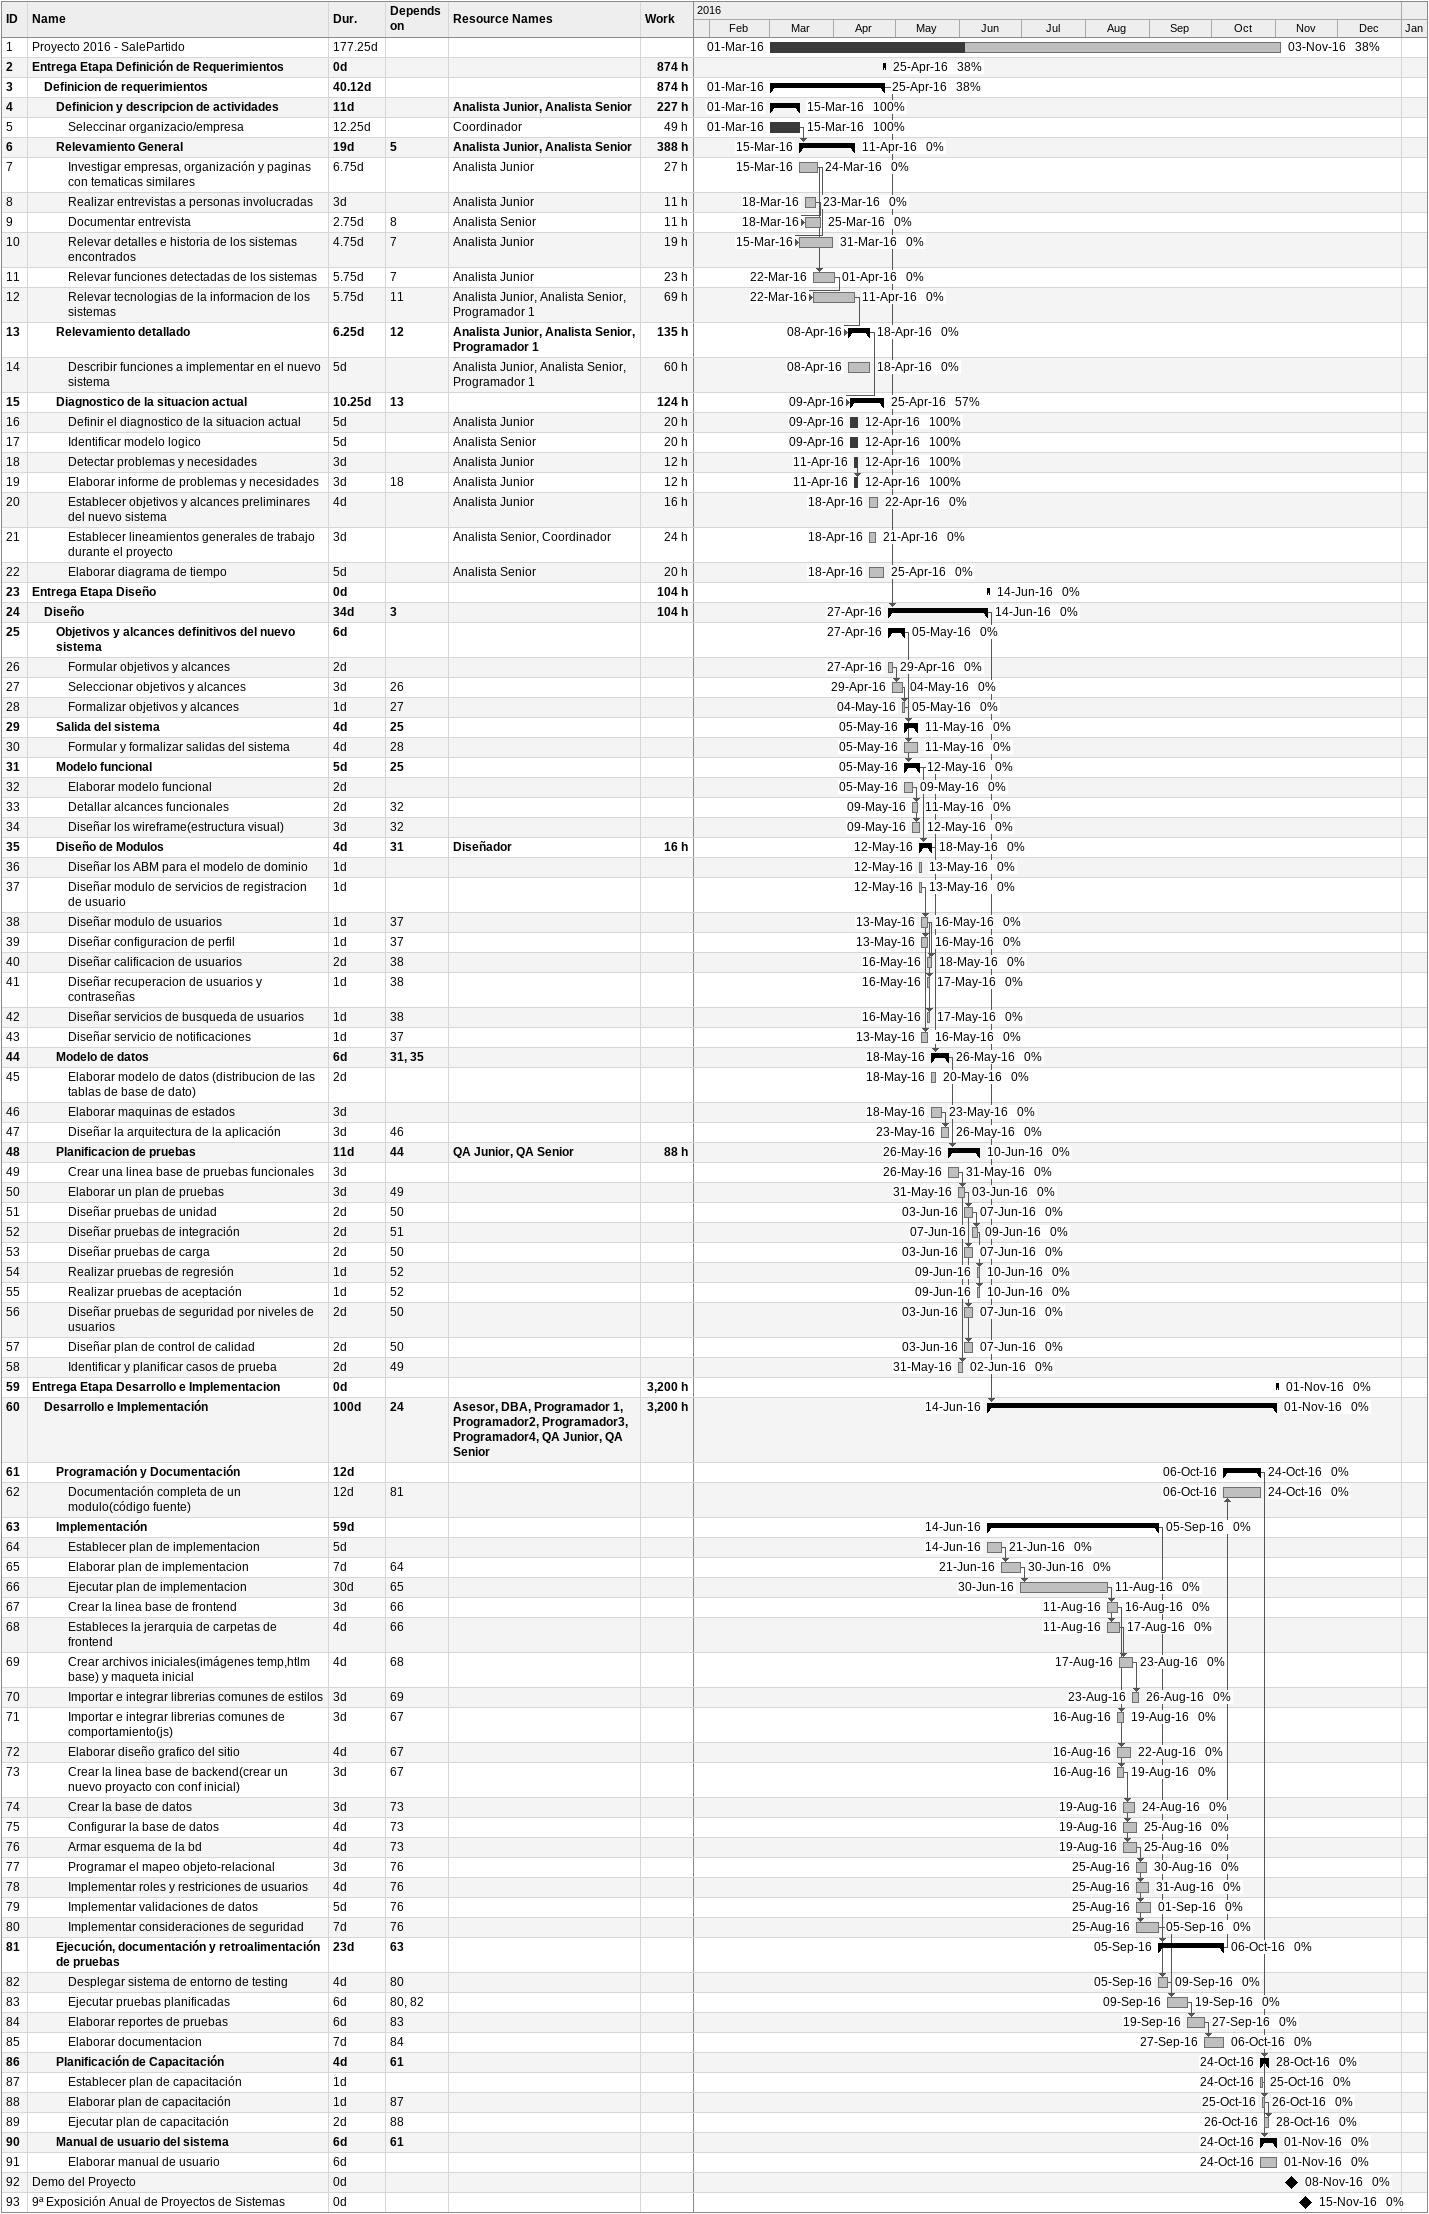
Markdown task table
| ID | Level | Task | Duration | Start | Finish | Predecessors | Resources | % complete | Work (h) |
|---|---|---|---|---|---|---|---|---|---|
| 1 | 1 | Proyecto 2016 - SalePartido | 177.25d | 2016-03-01 | 2016-11-03 |  |  | 38 |  |
| 2 | 1 | **Entrega Etapa Definición de Requerimientos** | 0d | 2016-04-25 | 2016-04-25 |  |  | 38 | 874 |
| 3 | 2 | **Definicion de requerimientos** | 40.12d | 2016-03-01 | 2016-04-25 |  |  | 38 | 874 |
| 4 | 3 | **Definicion y descripcion de actividades** | 11d | 2016-03-01 | 2016-03-15 |  | Analista Junior, Analista Senior | 100 | 227 |
| 5 | 4 | Seleccinar organizacio/empresa | 12.25d | 2016-03-01 | 2016-03-15 |  | Coordinador | 100 | 49 |
| 6 | 3 | **Relevamiento General** | 19d | 2016-03-15 | 2016-04-11 | 5 | Analista Junior, Analista Senior | 0 | 388 |
| 7 | 4 | Investigar empresas, organización y paginas con tematicas similares | 6.75d | 2016-03-15 | 2016-03-24 |  | Analista Junior | 0 | 27 |
| 8 | 4 | Realizar entrevistas a personas involucradas | 3d | 2016-03-18 | 2016-03-23 |  | Analista Junior | 0 | 11 |
| 9 | 4 | Documentar entrevista | 2.75d | 2016-03-18 | 2016-03-25 | 8 | Analista Senior | 0 | 11 |
| 10 | 4 | Relevar detalles e historia de los sistemas encontrados | 4.75d | 2016-03-15 | 2016-03-31 | 7 | Analista Junior | 0 | 19 |
| 11 | 4 | Relevar funciones detectadas de los sistemas | 5.75d | 2016-03-22 | 2016-04-01 | 7 | Analista Junior | 0 | 23 |
| 12 | 4 | Relevar tecnologias de la informacion de los sistemas | 5.75d | 2016-03-22 | 2016-04-11 | 11 | Analista Junior, Analista Senior, Programador 1 | 0 | 69 |
| 13 | 3 | **Relevamiento detallado** | 6.25d | 2016-04-08 | 2016-04-18 | 12 | Analista Junior, Analista Senior, Programador 1 | 0 | 135 |
| 14 | 4 | Describir funciones a implementar en el nuevo sistema | 5d | 2016-04-08 | 2016-04-18 |  | Analista Junior, Analista Senior, Programador 1 | 0 | 60 |
| 15 | 3 | **Diagnostico de la situacion actual** | 10.25d | 2016-04-09 | 2016-04-25 | 13 |  | 57 | 124 |
| 16 | 4 | Definir el diagnostico de la situacion actual | 5d | 2016-04-09 | 2016-04-12 |  | Analista Junior | 100 | 20 |
| 17 | 4 | Identificar modelo logico | 5d | 2016-04-09 | 2016-04-12 |  | Analista Senior | 100 | 20 |
| 18 | 4 | Detectar problemas y necesidades | 3d | 2016-04-11 | 2016-04-12 |  | Analista Junior | 100 | 12 |
| 19 | 4 | Elaborar informe de problemas y necesidades | 3d | 2016-04-11 | 2016-04-12 | 18 | Analista Junior | 100 | 12 |
| 20 | 4 | Establecer objetivos y alcances preliminares del nuevo sistema | 4d | 2016-04-18 | 2016-04-22 |  | Analista Junior | 0 | 16 |
| 21 | 4 | Establecer lineamientos generales de trabajo durante el proyecto | 3d | 2016-04-18 | 2016-04-21 |  | Analista Senior, Coordinador | 0 | 24 |
| 22 | 4 | Elaborar diagrama de tiempo | 5d | 2016-04-18 | 2016-04-25 |  | Analista Senior | 0 | 20 |
| 23 | 1 | **Entrega Etapa Diseño** | 0d | 2016-06-14 | 2016-06-14 |  |  | 0 | 104 |
| 24 | 2 | **Diseño** | 34d | 2016-04-27 | 2016-06-14 | 3 |  | 0 | 104 |
| 25 | 3 | **Objetivos y alcances definitivos del nuevo sistema** | 6d | 2016-04-27 | 2016-05-05 |  |  | 0 |  |
| 26 | 4 | Formular objetivos y alcances | 2d | 2016-04-27 | 2016-04-29 |  |  | 0 |  |
| 27 | 4 | Seleccionar objetivos y alcances | 3d | 2016-04-29 | 2016-05-04 | 26 |  | 0 |  |
| 28 | 4 | Formalizar objetivos y alcances | 1d | 2016-05-04 | 2016-05-05 | 27 |  | 0 |  |
| 29 | 3 | **Salida del sistema** | 4d | 2016-05-05 | 2016-05-11 | 25 |  | 0 |  |
| 30 | 4 | Formular y formalizar salidas del sistema | 4d | 2016-05-05 | 2016-05-11 | 28 |  | 0 |  |
| 31 | 3 | **Modelo funcional** | 5d | 2016-05-05 | 2016-05-12 | 25 |  | 0 |  |
| 32 | 4 | Elaborar modelo funcional | 2d | 2016-05-05 | 2016-05-09 |  |  | 0 |  |
| 33 | 4 | Detallar alcances funcionales | 2d | 2016-05-09 | 2016-05-11 | 32 |  | 0 |  |
| 34 | 4 | Diseñar los wireframe(estructura visual) | 3d | 2016-05-09 | 2016-05-12 | 32 |  | 0 |  |
| 35 | 3 | **Diseño de Modulos** | 4d | 2016-05-12 | 2016-05-18 | 31 | Diseñador | 0 | 16 |
| 36 | 4 | Diseñar los ABM para el modelo de dominio | 1d | 2016-05-12 | 2016-05-13 |  |  | 0 |  |
| 37 | 4 | Diseñar modulo de servicios de registracion de usuario | 1d | 2016-05-12 | 2016-05-13 |  |  | 0 |  |
| 38 | 4 | Diseñar modulo de usuarios | 1d | 2016-05-13 | 2016-05-16 | 37 |  | 0 |  |
| 39 | 4 | Diseñar configuracion de perfil | 1d | 2016-05-13 | 2016-05-16 | 37 |  | 0 |  |
| 40 | 4 | Diseñar calificacion de usuarios | 2d | 2016-05-16 | 2016-05-18 | 38 |  | 0 |  |
| 41 | 4 | Diseñar recuperacion de usuarios y contraseñas | 1d | 2016-05-16 | 2016-05-17 | 38 |  | 0 |  |
| 42 | 4 | Diseñar servicios de busqueda de usuarios | 1d | 2016-05-16 | 2016-05-17 | 38 |  | 0 |  |
| 43 | 4 | Diseñar servicio de notificaciones | 1d | 2016-05-13 | 2016-05-16 | 37 |  | 0 |  |
| 44 | 3 | **Modelo de datos** | 6d | 2016-05-18 | 2016-05-26 | 31, 35 |  | 0 |  |
| 45 | 4 | Elaborar modelo de datos (distribucion de las tablas de base de dato) | 2d | 2016-05-18 | 2016-05-20 |  |  | 0 |  |
| 46 | 4 | Elaborar maquinas de estados | 3d | 2016-05-18 | 2016-05-23 |  |  | 0 |  |
| 47 | 4 | Diseñar la arquitectura de la aplicación | 3d | 2016-05-23 | 2016-05-26 | 46 |  | 0 |  |
| 48 | 3 | **Planificacion de pruebas** | 11d | 2016-05-26 | 2016-06-10 | 44 | QA Junior, QA Senior | 0 | 88 |
| 49 | 4 | Crear una linea base de pruebas funcionales | 3d | 2016-05-26 | 2016-05-31 |  |  | 0 |  |
| 50 | 4 | Elaborar un plan de pruebas | 3d | 2016-05-31 | 2016-06-03 | 49 |  | 0 |  |
| 51 | 4 | Diseñar pruebas de unidad | 2d | 2016-06-03 | 2016-06-07 | 50 |  | 0 |  |
| 52 | 4 | Diseñar pruebas de integración | 2d | 2016-06-07 | 2016-06-09 | 51 |  | 0 |  |
| 53 | 4 | Diseñar pruebas de carga | 2d | 2016-06-03 | 2016-06-07 | 50 |  | 0 |  |
| 54 | 4 | Realizar pruebas de regresión | 1d | 2016-06-09 | 2016-06-10 | 52 |  | 0 |  |
| 55 | 4 | Realizar pruebas de aceptación | 1d | 2016-06-09 | 2016-06-10 | 52 |  | 0 |  |
| 56 | 4 | Diseñar pruebas de seguridad por niveles de usuarios | 2d | 2016-06-03 | 2016-06-07 | 50 |  | 0 |  |
| 57 | 4 | Diseñar plan de control de calidad | 2d | 2016-06-03 | 2016-06-07 | 50 |  | 0 |  |
| 58 | 4 | Identificar y planificar casos de prueba | 2d | 2016-05-31 | 2016-06-02 | 49 |  | 0 |  |
| 59 | 1 | **Entrega Etapa Desarrollo e Implementacion** | 0d | 2016-11-01 | 2016-11-01 |  |  | 0 | 3200 |
| 60 | 2 | **Desarrollo e Implementación** | 100d | 2016-06-14 | 2016-11-01 | 24 | Asesor, DBA, Programador 1, Programador2, Programador3, Programador4, QA Junior, QA Senior | 0 | 3200 |
| 61 | 3 | **Programación y Documentación** | 12d | 2016-10-06 | 2016-10-24 |  |  | 0 |  |
| 62 | 4 | Documentación completa de un modulo(código fuente) | 12d | 2016-10-06 | 2016-10-24 | 81 |  | 0 |  |
| 63 | 3 | **Implementación** | 59d | 2016-06-14 | 2016-09-05 |  |  | 0 |  |
| 64 | 4 | Establecer plan de implementacion | 5d | 2016-06-14 | 2016-06-21 |  |  | 0 |  |
| 65 | 4 | Elaborar plan de implementacion | 7d | 2016-06-21 | 2016-06-30 | 64 |  | 0 |  |
| 66 | 4 | Ejecutar plan de implementacion | 30d | 2016-06-30 | 2016-08-11 | 65 |  | 0 |  |
| 67 | 4 | Crear la linea base de frontend | 3d | 2016-08-11 | 2016-08-16 | 66 |  | 0 |  |
| 68 | 4 | Estableces la jerarquia de carpetas de frontend | 4d | 2016-08-11 | 2016-08-17 | 66 |  | 0 |  |
| 69 | 4 | Crear archivos iniciales(imágenes temp,htlm base) y maqueta inicial | 4d | 2016-08-17 | 2016-08-23 | 68 |  | 0 |  |
| 70 | 4 | Importar e integrar librerias comunes de estilos | 3d | 2016-08-23 | 2016-08-26 | 69 |  | 0 |  |
| 71 | 4 | Importar e integrar librerias comunes de comportamiento(js) | 3d | 2016-08-16 | 2016-08-19 | 67 |  | 0 |  |
| 72 | 4 | Elaborar diseño grafico del sitio | 4d | 2016-08-16 | 2016-08-22 | 67 |  | 0 |  |
| 73 | 4 | Crear la linea base de backend(crear un nuevo proyacto con conf inicial) | 3d | 2016-08-16 | 2016-08-19 | 67 |  | 0 |  |
| 74 | 4 | Crear la base de datos | 3d | 2016-08-19 | 2016-08-24 | 73 |  | 0 |  |
| 75 | 4 | Configurar la base de datos | 4d | 2016-08-19 | 2016-08-25 | 73 |  | 0 |  |
| 76 | 4 | Armar esquema de la bd | 4d | 2016-08-19 | 2016-08-25 | 73 |  | 0 |  |
| 77 | 4 | Programar el mapeo objeto-relacional | 3d | 2016-08-25 | 2016-08-30 | 76 |  | 0 |  |
| 78 | 4 | Implementar roles y restriciones de usuarios | 4d | 2016-08-25 | 2016-08-31 | 76 |  | 0 |  |
| 79 | 4 | Implementar validaciones de datos | 5d | 2016-08-25 | 2016-09-01 | 76 |  | 0 |  |
| 80 | 4 | Implementar consideraciones de seguridad | 7d | 2016-08-25 | 2016-09-05 | 76 |  | 0 |  |
| 81 | 3 | **Ejecución, documentación y retroalimentación de pruebas** | 23d | 2016-09-05 | 2016-10-06 | 63 |  | 0 |  |
| 82 | 4 | Desplegar sistema de entorno de testing | 4d | 2016-09-05 | 2016-09-09 | 80 |  | 0 |  |
| 83 | 4 | Ejecutar pruebas planificadas | 6d | 2016-09-09 | 2016-09-19 | 80, 82 |  | 0 |  |
| 84 | 4 | Elaborar reportes de pruebas | 6d | 2016-09-19 | 2016-09-27 | 83 |  | 0 |  |
| 85 | 4 | Elaborar documentacion | 7d | 2016-09-27 | 2016-10-06 | 84 |  | 0 |  |
| 86 | 3 | **Planificación de Capacitación** | 4d | 2016-10-24 | 2016-10-28 | 61 |  | 0 |  |
| 87 | 4 | Establecer plan de capacitación | 1d | 2016-10-24 | 2016-10-25 |  |  | 0 |  |
| 88 | 4 | Elaborar plan de capacitación | 1d | 2016-10-25 | 2016-10-26 | 87 |  | 0 |  |
| 89 | 4 | Ejecutar plan de capacitación | 2d | 2016-10-26 | 2016-10-28 | 88 |  | 0 |  |
| 90 | 3 | **Manual de usuario del sistema** | 6d | 2016-10-24 | 2016-11-01 | 61 |  | 0 |  |
| 91 | 4 | Elaborar manual de usuario | 6d | 2016-10-24 | 2016-11-01 |  |  | 0 |  |
| 92 | 1 | Demo del Proyecto | 0d | 2016-11-08 | 2016-11-08 |  |  | 0 |  |
| 93 | 1 | 9ª Exposición Anual de Proyectos de Sistemas | 0d | 2016-11-15 | 2016-11-15 |  |  | 0 |  |
